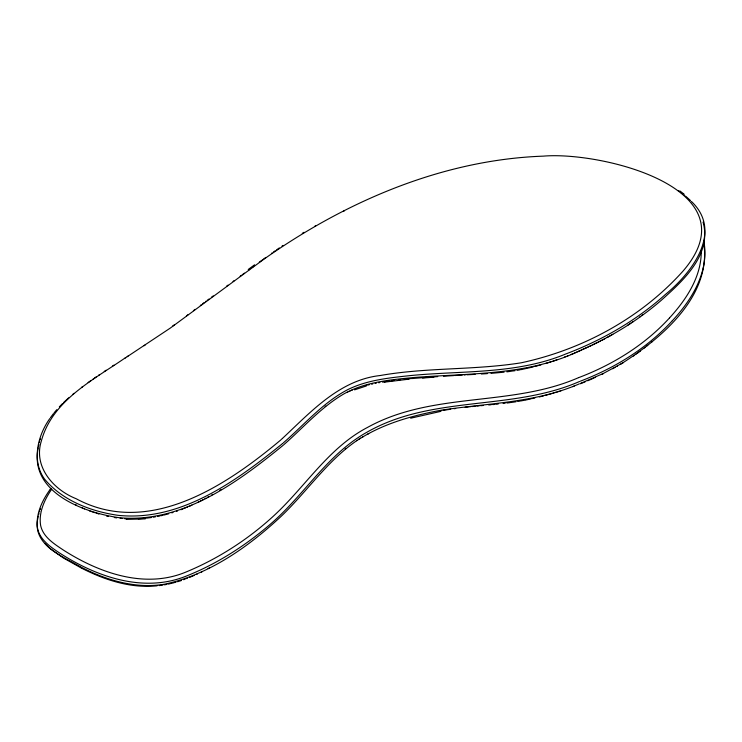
<?xml version="1.0" encoding="UTF-8"?>
<svg xmlns="http://www.w3.org/2000/svg" width="742" height="742" viewBox="0 0 742 742"><rect width="100%" height="100%" fill="white"/><g stroke="black" fill="none" stroke-linecap="round" stroke-linejoin="round"><path stroke-width="1.11" d="M37.462 520.485C33.678 545.722 63.024 556.435 80.303 566.767M37.545 519.854L38.194 516.46M38.194 447.797C29.049 492.484 84.134 512.75 119.212 517.703C181.734 523.537 237.301 482.699 283.119 445.33M38.454 446.396L38.872 444.523M38.575 514.892L39.001 513.39M39.354 442.649L39.614 441.722M40.179 439.867L40.485 438.939M39.465 511.869L39.725 511.117M40.272 509.587L40.578 508.799M49.807 418.562C37.749 435.443 31.368 460.94 44.529 479.063C62.523 500.655 90.886 511.442 118.089 515.328C180.863 521.849 236.679 480.705 282.693 443.438M51.634 489.266C44.474 499.709 38.528 512.481 40.624 525.438C43.101 537.125 54.259 543.96 63.46 550.119C98.983 572.824 144.607 589.222 185.843 572.091C217.193 559.153 246.325 540.547 271.498 517.87C304.22 488.653 327.63 448.224 367.42 427.466C432.54 391.359 510.719 407.08 577.999 377.891M50.391 417.737L53.47 413.628M50.039 489.572C42.489 500.136 36.247 512.852 37.239 526.161C38.389 538.655 49.835 546.52 59.379 552.873C95.783 576.451 142.464 593.081 185.083 576.562C216.553 564.217 245.583 545.648 271.08 523.574C304.405 494.738 327.556 454.225 366.715 432.345C432.159 394.772 511.526 411.179 579.511 381.499M50.233 489.303L50.883 488.422M54.12 412.821L56.809 409.649M669.59 317.845C686.285 299.545 701.496 276.729 701.264 250.991M672.317 320.73C692.008 299.74 709.63 270.988 703.778 240.983M672.298 320.748C647.219 348.1 614.877 368.051 580.337 381.184M669.479 317.966C644.696 345.058 612.669 364.758 578.491 377.697M59.332 406.866L62.504 403.592M63.506 402.609L68.718 397.805M282.554 438.318C310.722 412.088 339.474 379.997 380.192 375.526C426.798 367.29 474.565 370.277 521.227 362.792C582.776 349.575 641.209 317.873 683.326 270.747C754.095 187.921 600.408 151.229 543.394 156.135C442.371 159.715 345.327 201.657 263.633 259.394L170.28 328.094L125.12 358.08M282.387 438.466L280.662 440.015M283.268 442.918C304.331 424.712 322.798 402.581 347.859 389.578C365.268 380.971 384.838 378.355 403.936 376.268C457.981 370.082 514.531 375.331 565.812 353.962C602.207 340.198 636.506 320.442 665.491 294.388C691.488 273.195 723.571 231.949 691.414 201.462M283.741 444.773C303.422 427.577 320.915 407.367 343.667 394.03C364.99 381.963 390.097 379.793 414.008 377.502C470.697 373.078 529.973 375.749 582.275 349.501M280.086 440.535C225.716 485.982 148.298 537.57 76.083 498.689C53.582 489.785 33.279 466.913 41.246 441.36C52.144 400.374 93.214 380.062 125.491 357.7M651.68 342.025L652.32 341.468M72.948 394.197L73.987 393.334M647.08 345.846L647.738 345.308M345.225 448.836L345.818 448.363M325.117 406.486L325.719 406.013M644.399 347.97L645.067 347.442M81.49 387.463L82.585 386.638M193.393 310.657L195.1 309.377M186.428 315.888L188.19 314.562M200.331 305.454L201.073 304.897M202.622 303.747L204.375 302.439M642.118 315.192L642.665 314.784M639.632 351.597L640.318 351.087M205.534 301.586L206.109 301.159M207.268 300.297L207.853 299.87M208.428 299.443L209.012 299.017M252.057 267.537L253.681 266.35M248.236 269.476L254.571 264.82M211.359 297.282L211.98 296.828M212.611 296.373L213.232 295.91M244.461 273.13L242.356 274.67M248.876 269.884L249.664 269.3M259.301 262.204L260.563 261.286M261.036 260.934L261.509 260.581M261.991 260.229L262.956 259.524M240.167 276.274L240.658 275.913M240.946 275.699L241.512 275.282M638.945 352.107L637.573 353.109M263.438 259.171L265.794 257.455M226.7 286.087L228.026 285.113M233.053 281.459L234.212 280.615M172.645 326.063L174.407 324.783M639.91 316.815L640.457 316.407M88.122 382.575L88.688 382.176M89.253 381.768L90.941 380.563M635.495 354.593L636.191 354.101M271.581 253.3L272.082 252.948M273.585 251.89L274.086 251.538M274.596 251.186L275.106 250.833M93.223 378.967L93.798 378.568M94.373 378.17L96.108 376.973M633.39 356.058L634.095 355.576M276.655 249.757L277.183 249.395M277.712 249.034L279.307 247.949M632.518 322.009L633.316 321.462M98.769 375.155L99.521 374.645M281.988 246.14L283.073 245.417M630.923 323.085L629.318 324.152M104.251 371.482L106.143 370.23M144.059 345.744L145.07 345.086M627.704 325.209L628.511 324.681M112.385 366.14L113.897 365.157M127.197 356.614L128.051 356.067M356.494 440.702L357.171 440.275M358.534 439.412L359.221 438.995M623.345 362.597L603.218 373.532L580.698 383.317M359.907 438.568L360.603 438.151M620.405 364.368C660.816 338.704 711.828 296.707 703.778 242.717M302.263 233.35L304.053 232.292M219.873 490.295L221.246 489.497M362.717 436.908L363.432 436.5M616.648 366.557L617.427 366.112M612.224 334.661L612.836 334.308M610.981 335.356L611.603 335.004M211.73 494.951L212.731 494.385M609.748 336.052L610.369 335.699M614.283 367.893L615.072 367.448M315.007 226.032L315.897 225.54M609.126 336.395L607.253 337.425M612.697 368.765L613.486 368.329M207.686 497.186L208.697 496.63M208.066 568.595L209.374 567.899M205.859 498.17L204.94 498.661M604.118 339.113L604.749 338.779M602.847 339.78L603.487 339.446M367.503 434.255L368.7 433.634M202.316 500.043L203.169 499.598M601.586 340.448L602.216 340.114M200.6 500.933L201.462 500.488M599.675 341.431L600.315 341.107M598.395 342.081L599.035 341.756M199.737 501.369L197.993 502.241M597.115 342.73L597.755 342.405M202.167 571.655L201.342 572.073M596.466 343.054L595.186 343.685M593.888 344.325L594.537 344.01M601.79 374.385L603.357 373.616M343.425 211.294L344.297 210.867M592.589 344.956L593.238 344.64M346.894 392.453L347.404 392.212M590.873 345.772L591.448 345.503M589.723 346.319L590.298 346.05M197.363 573.993L196.296 574.493M587.998 347.126L588.573 346.857M586.801 347.683L585.846 348.119M348.434 391.739L348.99 391.479M191.89 505.154L189.757 506.118M585.373 348.332L584.408 348.768M594.834 377.65L595.594 377.307M583.685 349.092L582.73 349.528M593.303 378.337L594.073 378.003M193.374 575.82L194.116 575.495M582.006 349.844L581.283 350.168M582.758 349.287C610.954 336.961 637.508 320.757 660.853 300.677C682.139 281.524 710.409 256.611 703.75 224.687M591.736 379.041L592.543 378.68M580.318 350.586L579.038 351.142M590.929 379.394L589.306 380.089M191.872 576.478L192.623 576.154M350.113 390.988L350.678 390.737M577.758 351.699L578.612 351.328M186.502 507.519L187.596 507.055M576.033 352.431L576.896 352.06M587.683 380.776L588.499 380.433M191.121 576.803L189.609 577.434M574.289 353.155L575.161 352.793M351.244 390.496L352.394 390.023M584.418 382.139L585.243 381.796M572.546 353.878L573.418 353.517M184.304 508.428L185.407 507.973M570.793 354.583L571.665 354.231M583.602 382.473L580.318 383.781M567.268 355.975L568.149 355.631M183.191 508.873L180.946 509.735M186.641 578.621L187.383 578.333M579.372 383.837C535.993 402.711 488.375 403.166 442.408 409.983C411.94 415.501 381.119 424.099 355.251 441.713C326.461 462.053 306.585 491.965 281.348 516.135C248.579 546.798 209.532 574.345 165.049 584.102C135.823 589.194 106.227 580.198 80.424 566.832M564.616 357.004L565.506 356.661M185.157 579.187L183.664 579.734M574.225 386.109L572.759 386.656M176.429 511.377L177.561 510.978M556.945 359.805L552.985 361.159M181.4 580.522L179.879 581.032M354.583 389.847L366.279 385.988M560.201 390.969L561.212 390.644M550.991 361.818L545.491 363.552M559.18 391.303L557.14 391.943M179.11 581.274L177.57 581.747M171.801 512.88L172.969 512.518M555.09 392.574L556.12 392.258M552.994 393.204L554.061 392.889M551.927 393.52L549.776 394.15M539.508 365.296L541.011 364.869M175.993 582.21L174.389 582.656M548.7 394.456L545.453 395.356M168.749 513.779L166.848 514.308M538.006 365.713L534.973 366.511M543.719 395.82L541.985 396.274M365.936 385.59L367.049 385.293M165.893 514.558L163.973 515.05M172.775 583.082L173.582 582.869M541.103 396.497L539.36 396.942M410.688 418.21L440.618 411.42M533.192 366.965L520.55 369.739M368.18 385.015L369.312 384.736M171.133 583.481L171.959 583.286M163.008 515.282L160.866 515.773M534.824 398.046L532.366 398.602M169.64 583.824L170.317 583.676M371.612 384.198L372.781 383.948M531.133 398.881L528.666 399.409M168.276 584.112L168.953 583.973M528.091 399.53L525.781 400.003M159.79 516.005L157.619 516.451M375.127 383.447L376.315 383.215M525.206 400.114L520.875 400.93M166.904 584.39L164.455 584.835M378.708 382.761L379.923 382.538M519.65 369.906L516.933 370.388M440.025 410.994L441.592 410.716M155.43 516.859L153.214 517.239M520.077 401.07L517.684 401.478M443.15 410.447L447.38 409.751M382.362 382.111L385.794 381.564M515.106 370.685L513.288 370.972M447.927 409.658L450.672 409.232M516.08 401.747L512.861 402.238M162.934 585.086L159.131 585.596M151.526 517.508L146.359 518.176M386.907 381.397L389.133 381.073M384.226 382.195L408.879 379.171M511.451 371.241L512.37 371.102M511.247 402.47L512.054 402.35M453.993 408.74L455.662 408.508M510.542 371.371L506.86 371.844M510.385 402.591L506.925 403.045M391.386 380.767L394.456 380.368M505.181 403.268L503.095 403.509M465.132 407.302L468.434 406.931M398.371 379.904L400.355 379.681M504.087 372.178L491 373.365M469.538 406.811L470.641 406.699M498.197 404.056L495.749 404.307M471.745 406.588L475.279 406.236M404.353 379.264L410.419 378.68M494.524 404.427L492.846 404.594M476.893 406.078L479.313 405.846M145.191 518.296L138.235 518.806M488.7 404.984L491.167 404.752M157.128 585.809C130.842 588.564 104.854 580.049 81.722 568.233M480.658 405.726L483.339 405.475M411.439 378.596L427.763 377.298M422.56 378.03L433.81 377.233M430.592 377.103L437.743 376.621M487.355 373.625L481.27 374.005M145.311 518.871L126.261 519.4M443.521 376.24L453.77 375.591M454.725 375.535L462.303 375.081M464.13 374.97L465.345 374.905M466.885 374.812L475.168 374.358M126.65 518.788L124.461 518.667M122.282 518.5L120.111 518.296M116.735 517.888L114.305 517.536M108.332 516.441L106.533 516.052M98.918 514.058L98 513.779M97.026 513.483L96.015 513.158M94.512 512.666L93.511 512.323M91.841 511.739L92.676 512.036M89.383 510.83L90.199 511.136M83.772 508.558L84.56 508.891M82.204 507.871L82.983 508.214M81.249 567.992L63.422 558.012L50.373 548.746M75.554 504.681L76.556 505.2M678.244 190.629L679.051 191.176M680.627 192.299L681.165 192.697M682.25 193.495L682.779 193.894M679.876 190.935L684.105 194.163M684.356 195.127L684.875 195.545M685.858 196.352L690.542 200.581M50.122 548.533L48.777 547.327M48.48 547.058L45.781 544.294M45.661 544.155L45.077 543.469M703.036 222.127L703.583 224.028"/></g></svg>
